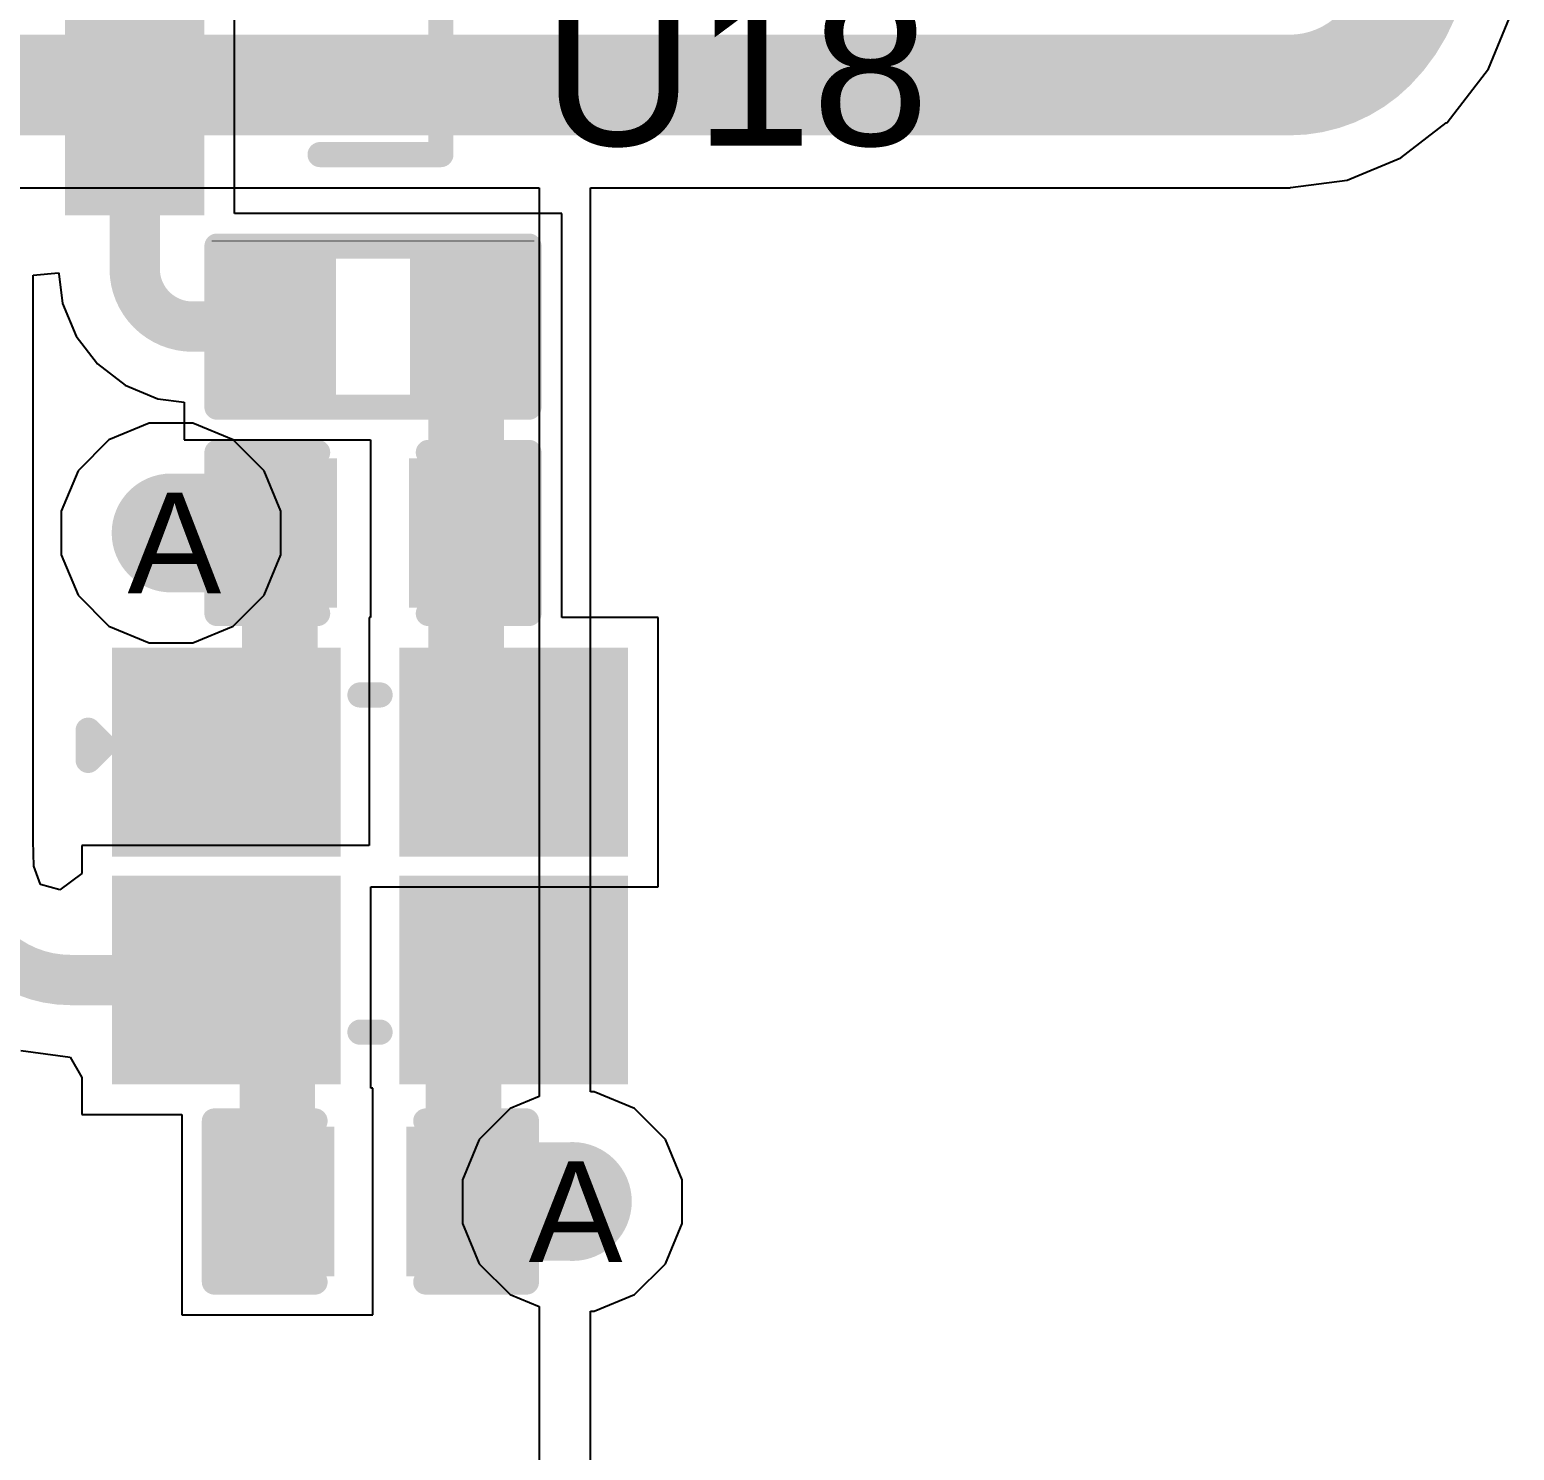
# Model space of a CAD drawing. Header units: inches. Extents: x 0 to 208, y 0 to 213.
# Drawn here: x 0.7408 to 1.0358, y 0.8927 to 1.175 of the extents above; entities that cross this region are included whole.
import ezdxf

# ---------------------------------------------------------------- set-up
doc = ezdxf.new("R2010")
doc.units = ezdxf.units.IN
doc.header["$MEASUREMENT"] = 0
for name, color, linetype in [('Bottom Layer', 5, 'Continuous'), ('Drill Drawing', 1, 'Continuous'), ('L2_GND1', 16, 'Continuous'), ('L3_SIG1', 76, 'Continuous'), ('L4_PWR', 90, 'Continuous'), ('L5_GND2', 156, 'Continuous'), ('L6_SIG2', 130, 'Continuous'), ('L7_GND3', 216, 'Continuous'), ('Top Layer', 1, 'Continuous'), ('Top Overlay', 2, 'Continuous'), ('Top Paste', 8, 'Continuous'), ('Top Solder', 216, 'Continuous'), ('Via Holes', 16, 'Continuous')]:
    doc.layers.add(name, color=color, linetype=linetype)
doc.styles.add('Arial', font='', dxfattribs={"height": 0.2})
doc.styles.get('Arial').set_extended_font_data('Arial')

# ---------------------------------------------------------------- blocks, each defined once
blk = doc.blocks.new('Q22FA12800078__403')
at = {"layer": 'Top Layer'}
for points in [[(-0.04724, 0.03937), (-0.00984, 0.03937), (-0.00984, 0.0059), (-0.04724, 0.0059)], [(0.00984, 0.03937), (0.04724, 0.03937), (0.04724, 0.0059), (0.00984, 0.0059)], [(-0.04724, -0.00591), (-0.00984, -0.00591), (-0.00984, -0.03937), (-0.04724, -0.03937)], [(0.00984, -0.00591), (0.04724, -0.00591), (0.04724, -0.03937), (0.00984, -0.03937)]]:
    blk.add_hatch(color=1, dxfattribs=at).paths.add_polyline_path(points)
at = {"layer": 'Top Paste'}
for points in [[(-0.04724, 0.03937), (-0.00984, 0.03937), (-0.00984, 0.0059), (-0.04724, 0.0059)], [(0.00984, 0.03937), (0.04724, 0.03937), (0.04724, 0.0059), (0.00984, 0.0059)], [(-0.04724, -0.00591), (-0.00984, -0.00591), (-0.00984, -0.03937), (-0.04724, -0.03937)], [(0.00984, -0.00591), (0.04724, -0.00591), (0.04724, -0.03937), (0.00984, -0.03937)]]:
    blk.add_hatch(color=8, dxfattribs=at).paths.add_polyline_path(points)
at = {"layer": 'Top Solder'}
for points in [[(-0.05124, 0.04337), (-0.00584, 0.04337), (-0.00584, 0.0019), (-0.05124, 0.0019)], [(0.00584, 0.04337), (0.05124, 0.04337), (0.05124, 0.0019), (0.00584, 0.0019)], [(-0.05124, -0.00191), (-0.00584, -0.00191), (-0.00584, -0.04337), (-0.05124, -0.04337)], [(0.00584, -0.00191), (0.05124, -0.00191), (0.05124, -0.04337), (0.00584, -0.04337)]]:
    blk.add_hatch(color=216, dxfattribs=at).paths.add_polyline_path(points)
at = {"layer": 'Top Overlay'}
for points in [[(-0.002, 0.034, 0.005, 0.005, 0), (0.002, 0.034, 0.005, 0.005, 0)], [(-0.056, 0.027, 0.005, 0.005, 0), (-0.053, 0.024, 0.005, 0.005, 0)], [(-0.056, 0.021, 0.005, 0.005, 0), (-0.056, 0.027, 0.005, 0.005, 0)], [(-0.056, 0.021, 0.005, 0.005, 0), (-0.053, 0.024, 0.005, 0.005, 0)], [(-0.002, -0.033, 0.005, 0.005, 0), (0.002, -0.033, 0.005, 0.005, 0)]]:
    blk.add_lwpolyline(points, format="xyseb", dxfattribs=at)
for points in [[(-0.00325, 0.034, 0.0025, 0.0025, 1), (-0.00075, 0.034, 0.0025, 0.0025, 1)], [(0.00075, 0.034, 0.0025, 0.0025, 1), (0.00325, 0.034, 0.0025, 0.0025, 1)], [(-0.05725, 0.027, 0.0025, 0.0025, 1), (-0.05475, 0.027, 0.0025, 0.0025, 1)], [(-0.05725, 0.027, 0.0025, 0.0025, 1), (-0.05475, 0.027, 0.0025, 0.0025, 1)], [(-0.05425, 0.024, 0.0025, 0.0025, 1), (-0.05175, 0.024, 0.0025, 0.0025, 1)], [(-0.05425, 0.024, 0.0025, 0.0025, 1), (-0.05175, 0.024, 0.0025, 0.0025, 1)], [(-0.05725, 0.021, 0.0025, 0.0025, 1), (-0.05475, 0.021, 0.0025, 0.0025, 1)], [(-0.05725, 0.021, 0.0025, 0.0025, 1), (-0.05475, 0.021, 0.0025, 0.0025, 1)], [(-0.00325, -0.033, 0.0025, 0.0025, 1), (-0.00075, -0.033, 0.0025, 0.0025, 1)], [(0.00075, -0.033, 0.0025, 0.0025, 1), (0.00325, -0.033, 0.0025, 0.0025, 1)]]:
    blk.add_lwpolyline(points, format="xyseb", close=True, dxfattribs=at)
blk = doc.blocks.new('AP6256__408')
at = {"layer": 'Top Layer'}
blk.add_hatch(color=1, dxfattribs=at).paths.add_polyline_path([(-0.20177, -0.18701), (-0.24606, -0.18701), (-0.24606, -0.16732), (-0.20177, -0.16732)])
at = {"layer": 'Top Paste'}
blk.add_hatch(color=8, dxfattribs=at).paths.add_polyline_path([(-0.20177, -0.18701), (-0.24606, -0.18701), (-0.24606, -0.16732), (-0.20177, -0.16732)])
at = {"layer": 'Top Solder'}
blk.add_hatch(color=216, dxfattribs=at).paths.add_polyline_path([(-0.19777, -0.19101), (-0.25006, -0.19101), (-0.25006, -0.16332), (-0.19777, -0.16332)])
at = {"layer": 'Top Overlay'}
for points in [[(-0.238, -0.214, 0.005, 0.005, 0), (-0.238, -0.238, 0.005, 0.005, 0)], [(-0.238, -0.238, 0.005, 0.005, 0), (-0.2, -0.238, 0.005, 0.005, 0)]]:
    blk.add_lwpolyline(points, format="xyseb", dxfattribs=at)
for points in [[(-0.23925, -0.214, 0.0025, 0.0025, 1), (-0.23675, -0.214, 0.0025, 0.0025, 1)], [(-0.23925, -0.238, 0.0025, 0.0025, 1), (-0.23675, -0.238, 0.0025, 0.0025, 1)], [(-0.23925, -0.238, 0.0025, 0.0025, 1), (-0.23675, -0.238, 0.0025, 0.0025, 1)]]:
    blk.add_lwpolyline(points, format="xyseb", close=True, dxfattribs=at)
blk = doc.blocks.new('RES_0402_469')
at = {"layer": 'Top Layer'}
for points in [[(-0.0275, -0.0125), (-0.0275, 0.0125), (-0.0095, 0.0125), (-0.0095, -0.0125)], [(0.0095, -0.0125), (0.0095, 0.0125), (0.0275, 0.0125), (0.0275, -0.0125)]]:
    blk.add_hatch(color=1, dxfattribs=at).paths.add_polyline_path(points)
at = {"layer": 'Top Paste'}
for points in [[(-0.0275, -0.0125), (-0.0275, 0.0125), (-0.0095, 0.0125), (-0.0095, -0.0125)], [(0.0095, -0.0125), (0.0095, 0.0125), (0.0275, 0.0125), (0.0275, -0.0125)]]:
    blk.add_hatch(color=8, dxfattribs=at).paths.add_polyline_path(points)
at = {"layer": 'Top Solder'}
for points in [[(-0.02966, -0.01467), (-0.02966, 0.01466), (-0.00733, 0.01466), (-0.00733, -0.01467)], [(0.00734, -0.01467), (0.00734, 0.01466), (0.02967, 0.01466), (0.02967, -0.01467)]]:
    blk.add_hatch(color=216, dxfattribs=at).paths.add_polyline_path(points)
at = {"layer": 'Top Overlay'}
for points in [[(0.031, 0.016, 0.005, 0.005, 0), (-0.031, 0.016, 0.005, 0.005, 0)], [(-0.031, 0.016, 0.005, 0.005, 0), (-0.031, -0.016, 0.005, 0.005, 0)], [(0.031, 0.016, 0.005, 0.005, 0), (0.031, -0.016, 0.005, 0.005, 0)], [(0.031, -0.016, 0.005, 0.005, 0), (-0.031, -0.016, 0.005, 0.005, 0)], [(0.032, -0.017, 0.000127, 0.000127, 0), (-0.032, -0.017, 0.000127, 0.000127, 0)]]:
    blk.add_lwpolyline(points, format="xyseb", dxfattribs=at)
for points in [[(-0.03225, 0.016, 0.0025, 0.0025, 1), (-0.02975, 0.016, 0.0025, 0.0025, 1)], [(-0.03225, 0.016, 0.0025, 0.0025, 1), (-0.02975, 0.016, 0.0025, 0.0025, 1)], [(0.02975, 0.016, 0.0025, 0.0025, 1), (0.03225, 0.016, 0.0025, 0.0025, 1)], [(0.02975, 0.016, 0.0025, 0.0025, 1), (0.03225, 0.016, 0.0025, 0.0025, 1)], [(-0.03225, -0.016, 0.0025, 0.0025, 1), (-0.02975, -0.016, 0.0025, 0.0025, 1)], [(-0.03225, -0.016, 0.0025, 0.0025, 1), (-0.02975, -0.016, 0.0025, 0.0025, 1)], [(0.02975, -0.016, 0.0025, 0.0025, 1), (0.03225, -0.016, 0.0025, 0.0025, 1)], [(0.02975, -0.016, 0.0025, 0.0025, 1), (0.03225, -0.016, 0.0025, 0.0025, 1)], [(-0.03203, -0.017, 0.0000635, 0.0000635, 1), (-0.03197, -0.017, 0.0000635, 0.0000635, 1)], [(0.03197, -0.017, 0.0000635, 0.0000635, 1), (0.03203, -0.017, 0.0000635, 0.0000635, 1)]]:
    blk.add_lwpolyline(points, format="xyseb", close=True, dxfattribs=at)
blk = doc.blocks.new('CAP_0402_626')
at = {"layer": 'Top Layer'}
for points in [[(-0.0275, -0.0125), (-0.0275, 0.0125), (-0.0095, 0.0125), (-0.0095, -0.0125)], [(0.0095, -0.0125), (0.0095, 0.0125), (0.0275, 0.0125), (0.0275, -0.0125)]]:
    blk.add_hatch(color=1, dxfattribs=at).paths.add_polyline_path(points)
at = {"layer": 'Top Paste'}
for points in [[(-0.0275, -0.0125), (-0.0275, 0.0125), (-0.0095, 0.0125), (-0.0095, -0.0125)], [(0.0095, -0.0125), (0.0095, 0.0125), (0.0275, 0.0125), (0.0275, -0.0125)]]:
    blk.add_hatch(color=8, dxfattribs=at).paths.add_polyline_path(points)
at = {"layer": 'Top Solder'}
for points in [[(-0.02986, -0.01486), (-0.02986, 0.01486), (-0.00714, 0.01486), (-0.00714, -0.01486)], [(0.00714, -0.01486), (0.00714, 0.01486), (0.02986, 0.01486), (0.02986, -0.01486)]]:
    blk.add_hatch(color=216, dxfattribs=at).paths.add_polyline_path(points)
at = {"layer": 'Top Overlay'}
for points in [[(-0.031, -0.016, 0.005, 0.005, 0), (-0.031, 0.016, 0.005, 0.005, 0)], [(-0.031, 0.016, 0.005, 0.005, 0), (-0.011, 0.016, 0.005, 0.005, 0)], [(0.011, 0.016, 0.005, 0.005, 0), (0.031, 0.016, 0.005, 0.005, 0)], [(0.031, -0.016, 0.005, 0.005, 0), (0.031, 0.016, 0.005, 0.005, 0)], [(-0.031, -0.016, 0.005, 0.005, 0), (-0.011, -0.016, 0.005, 0.005, 0)], [(0.011, -0.016, 0.005, 0.005, 0), (0.031, -0.016, 0.005, 0.005, 0)]]:
    blk.add_lwpolyline(points, format="xyseb", dxfattribs=at)
for points in [[(-0.03225, 0.016, 0.0025, 0.0025, 1), (-0.02975, 0.016, 0.0025, 0.0025, 1)], [(-0.03225, 0.016, 0.0025, 0.0025, 1), (-0.02975, 0.016, 0.0025, 0.0025, 1)], [(-0.01225, 0.016, 0.0025, 0.0025, 1), (-0.00975, 0.016, 0.0025, 0.0025, 1)], [(0.00975, 0.016, 0.0025, 0.0025, 1), (0.01225, 0.016, 0.0025, 0.0025, 1)], [(0.02975, 0.016, 0.0025, 0.0025, 1), (0.03225, 0.016, 0.0025, 0.0025, 1)], [(0.02975, 0.016, 0.0025, 0.0025, 1), (0.03225, 0.016, 0.0025, 0.0025, 1)], [(-0.03225, -0.016, 0.0025, 0.0025, 1), (-0.02975, -0.016, 0.0025, 0.0025, 1)], [(-0.03225, -0.016, 0.0025, 0.0025, 1), (-0.02975, -0.016, 0.0025, 0.0025, 1)], [(-0.01225, -0.016, 0.0025, 0.0025, 1), (-0.00975, -0.016, 0.0025, 0.0025, 1)], [(0.00975, -0.016, 0.0025, 0.0025, 1), (0.01225, -0.016, 0.0025, 0.0025, 1)], [(0.02975, -0.016, 0.0025, 0.0025, 1), (0.03225, -0.016, 0.0025, 0.0025, 1)], [(0.02975, -0.016, 0.0025, 0.0025, 1), (0.03225, -0.016, 0.0025, 0.0025, 1)]]:
    blk.add_lwpolyline(points, format="xyseb", close=True, dxfattribs=at)
blk = doc.blocks.new('CAP_0402_627')
at = {"layer": 'Top Layer'}
for points in [[(-0.0275, -0.0125), (-0.0275, 0.0125), (-0.0095, 0.0125), (-0.0095, -0.0125)], [(0.0095, -0.0125), (0.0095, 0.0125), (0.0275, 0.0125), (0.0275, -0.0125)]]:
    blk.add_hatch(color=1, dxfattribs=at).paths.add_polyline_path(points)
at = {"layer": 'Top Paste'}
for points in [[(-0.0275, -0.0125), (-0.0275, 0.0125), (-0.0095, 0.0125), (-0.0095, -0.0125)], [(0.0095, -0.0125), (0.0095, 0.0125), (0.0275, 0.0125), (0.0275, -0.0125)]]:
    blk.add_hatch(color=8, dxfattribs=at).paths.add_polyline_path(points)
at = {"layer": 'Top Solder'}
for points in [[(-0.02986, -0.01486), (-0.02986, 0.01486), (-0.00714, 0.01486), (-0.00714, -0.01486)], [(0.00714, -0.01486), (0.00714, 0.01486), (0.02986, 0.01486), (0.02986, -0.01486)]]:
    blk.add_hatch(color=216, dxfattribs=at).paths.add_polyline_path(points)
at = {"layer": 'Top Overlay'}
for points in [[(-0.011, 0.016, 0.005, 0.005, 0), (-0.031, 0.016, 0.005, 0.005, 0)], [(-0.031, 0.016, 0.005, 0.005, 0), (-0.031, -0.016, 0.005, 0.005, 0)], [(0.031, 0.016, 0.005, 0.005, 0), (0.011, 0.016, 0.005, 0.005, 0)], [(0.031, 0.016, 0.005, 0.005, 0), (0.031, -0.016, 0.005, 0.005, 0)], [(-0.011, -0.016, 0.005, 0.005, 0), (-0.031, -0.016, 0.005, 0.005, 0)], [(0.031, -0.016, 0.005, 0.005, 0), (0.011, -0.016, 0.005, 0.005, 0)]]:
    blk.add_lwpolyline(points, format="xyseb", dxfattribs=at)
for points in [[(-0.03225, 0.016, 0.0025, 0.0025, 1), (-0.02975, 0.016, 0.0025, 0.0025, 1)], [(-0.03225, 0.016, 0.0025, 0.0025, 1), (-0.02975, 0.016, 0.0025, 0.0025, 1)], [(-0.01225, 0.016, 0.0025, 0.0025, 1), (-0.00975, 0.016, 0.0025, 0.0025, 1)], [(0.00975, 0.016, 0.0025, 0.0025, 1), (0.01225, 0.016, 0.0025, 0.0025, 1)], [(0.02975, 0.016, 0.0025, 0.0025, 1), (0.03225, 0.016, 0.0025, 0.0025, 1)], [(0.02975, 0.016, 0.0025, 0.0025, 1), (0.03225, 0.016, 0.0025, 0.0025, 1)], [(-0.03225, -0.016, 0.0025, 0.0025, 1), (-0.02975, -0.016, 0.0025, 0.0025, 1)], [(-0.03225, -0.016, 0.0025, 0.0025, 1), (-0.02975, -0.016, 0.0025, 0.0025, 1)], [(-0.01225, -0.016, 0.0025, 0.0025, 1), (-0.00975, -0.016, 0.0025, 0.0025, 1)], [(0.00975, -0.016, 0.0025, 0.0025, 1), (0.01225, -0.016, 0.0025, 0.0025, 1)], [(0.02975, -0.016, 0.0025, 0.0025, 1), (0.03225, -0.016, 0.0025, 0.0025, 1)], [(0.02975, -0.016, 0.0025, 0.0025, 1), (0.03225, -0.016, 0.0025, 0.0025, 1)]]:
    blk.add_lwpolyline(points, format="xyseb", close=True, dxfattribs=at)

msp = doc.modelspace()

# ---------------------------------------------------------------- hatches: boundary and pattern name
at = {"layer": 'Bottom Layer'}
h = msp.add_hatch(color=5, dxfattribs=at)
edge = h.paths.add_edge_path()
edge.add_arc((0.76889, 1.075), 0.01181, 0, 360)
h = msp.add_hatch(color=5, dxfattribs=at)
edge = h.paths.add_edge_path()
edge.add_arc((0.84861, 0.94216), 0.01181, 0, 360)
at = {"layer": 'L2_GND1'}
h = msp.add_hatch(color=16, dxfattribs=at)
edge = h.paths.add_edge_path()
edge.add_arc((0.76889, 1.075), 0.01181, 0, 360)
h = msp.add_hatch(color=16, dxfattribs=at)
edge = h.paths.add_edge_path()
edge.add_arc((0.84861, 0.94216), 0.01181, 0, 360)
at = {"layer": 'L3_SIG1'}
h = msp.add_hatch(color=76, dxfattribs=at)
edge = h.paths.add_edge_path()
edge.add_arc((0.76889, 1.075), 0.01181, 0, 360)
h = msp.add_hatch(color=76, dxfattribs=at)
edge = h.paths.add_edge_path()
edge.add_arc((0.84861, 0.94216), 0.01181, 0, 360)
at = {"layer": 'L4_PWR'}
h = msp.add_hatch(color=90, dxfattribs=at)
edge = h.paths.add_edge_path()
edge.add_arc((0.76889, 1.075), 0.01181, 0, 360)
h = msp.add_hatch(color=90, dxfattribs=at)
edge = h.paths.add_edge_path()
edge.add_arc((0.84861, 0.94216), 0.01181, 0, 360)
at = {"layer": 'L5_GND2'}
h = msp.add_hatch(color=156, dxfattribs=at)
edge = h.paths.add_edge_path()
edge.add_arc((0.76889, 1.075), 0.01181, 0, 360)
h = msp.add_hatch(color=156, dxfattribs=at)
edge = h.paths.add_edge_path()
edge.add_arc((0.84861, 0.94216), 0.01181, 0, 360)
at = {"layer": 'L6_SIG2'}
h = msp.add_hatch(color=130, dxfattribs=at)
edge = h.paths.add_edge_path()
edge.add_arc((0.76889, 1.075), 0.01181, 0, 360)
h = msp.add_hatch(color=130, dxfattribs=at)
edge = h.paths.add_edge_path()
edge.add_arc((0.84861, 0.94216), 0.01181, 0, 360)
at = {"layer": 'L7_GND3'}
h = msp.add_hatch(color=216, dxfattribs=at)
edge = h.paths.add_edge_path()
edge.add_arc((0.76889, 1.075), 0.01181, 0, 360)
h = msp.add_hatch(color=216, dxfattribs=at)
edge = h.paths.add_edge_path()
edge.add_arc((0.84861, 0.94216), 0.01181, 0, 360)
at = {"layer": 'Top Layer'}
h = msp.add_hatch(color=1, dxfattribs=at)
edge = h.paths.add_edge_path()
edge.add_arc((0.76889, 1.075), 0.01181, 0, 360)
for points in [[(0.76889, 1.08676), (0.76889, 1.06323), (0.7995, 1.06323), (0.7995, 1.08676)], [(0.84861, 0.93039), (0.84861, 0.95392), (0.81799, 0.95392), (0.81799, 0.93039)]]:
    msp.add_hatch(color=1, dxfattribs=at).paths.add_polyline_path(points)
h = msp.add_hatch(color=1, dxfattribs=at)
edge = h.paths.add_edge_path()
edge.add_arc((0.84861, 0.94216), 0.01181, 0, 360)
at = {"layer": 'Via Holes'}
h = msp.add_hatch(color=7, dxfattribs=at)
edge = h.paths.add_edge_path()
edge.add_arc((0.76889, 1.075), 0.00591, 0, 360)
h = msp.add_hatch(color=7, dxfattribs=at)
edge = h.paths.add_edge_path()
edge.add_arc((0.84861, 0.94216), 0.00591, 0, 360)

# ---------------------------------------------------------------- linework, layer by layer
at = {"layer": 'L4_PWR'}
for p, q in [((1.03063, 1.16721), (1.03578, 1.17962)), ((1.02245, 1.15655), (1.03063, 1.16721)), ((1.01324, 1.14955), (1.02226, 1.15647)), ((1.02226, 1.15647), (1.02242, 1.15658)), ((1.02242, 1.15658), (1.02245, 1.15655)), ((1.00256, 1.14513), (1.01324, 1.14955)), ((0.99129, 1.14365), (1.00256, 1.14513)), ((0.72131, 1.14361), (0.842, 1.14361)), ((0.842, 1.14361), (0.842, 0.96303)), ((0.8522, 0.96397), (0.8522, 1.14361)), ((0.8522, 1.14361), (0.9911, 1.14361)), ((0.9911, 1.14361), (0.99129, 1.14365)), ((0.9911, 1.14361), (0.9911, 1.14361)), ((0.9911, 1.14361), (0.9911, 1.14361)), ((0.76455, 1.09681), (0.75653, 1.09349)), ((0.77322, 1.09681), (0.76455, 1.09681)), ((0.78124, 1.09349), (0.77322, 1.09681)), ((0.75653, 1.09349), (0.7504, 1.08736)), ((0.78738, 1.08736), (0.78124, 1.09349)), ((0.7504, 1.08736), (0.74707, 1.07934)), ((0.7907, 1.07934), (0.78738, 1.08736)), ((0.74707, 1.07934), (0.74707, 1.07066)), ((0.7907, 1.07066), (0.7907, 1.07934)), ((0.74707, 1.07066), (0.7504, 1.06265)), ((0.78738, 1.06265), (0.7907, 1.07066)), ((0.7504, 1.06265), (0.75653, 1.05651)), ((0.78124, 1.05651), (0.78738, 1.06265)), ((0.75653, 1.05651), (0.76455, 1.05319)), ((0.77322, 1.05319), (0.78124, 1.05651)), ((0.76455, 1.05319), (0.77322, 1.05319)), ((0.842, 0.96303), (0.83625, 0.96065)), ((0.85294, 0.96397), (0.8522, 0.96397)), ((0.86096, 0.96065), (0.85294, 0.96397)), ((0.83625, 0.96065), (0.83012, 0.95451)), ((0.8671, 0.95451), (0.86096, 0.96065)), ((0.83012, 0.95451), (0.82679, 0.94649)), ((0.87042, 0.94649), (0.8671, 0.95451)), ((0.82679, 0.94649), (0.82679, 0.93782)), ((0.87042, 0.93782), (0.87042, 0.94649)), ((0.82679, 0.93782), (0.83012, 0.9298)), ((0.8671, 0.9298), (0.87042, 0.93782)), ((0.83012, 0.9298), (0.83625, 0.92367)), ((0.86096, 0.92367), (0.8671, 0.9298)), ((0.83625, 0.92367), (0.842, 0.92128)), ((0.85294, 0.92035), (0.86096, 0.92367)), ((0.842, 0.92128), (0.842, 0.84036)), ((0.8522, 0.84036), (0.8522, 0.92035)), ((0.8522, 0.92035), (0.85294, 0.92035))]:
    msp.add_line(p, q, dxfattribs=at)
for points in [[(1.01709, 1.19294, 0.02, 0.02, -0.198912), (1.008, 1.171, 0.02, 0.02, 0)], [(1.008, 1.171, 0.02, 0.02, -0.198912), (0.9911, 1.164, 0.02, 0.02, 0)], [(0.72131, 1.164, 0.02, 0.02, 0), (0.9911, 1.164, 0.02, 0.02, 0)]]:
    msp.add_lwpolyline(points, format="xyseb", dxfattribs=at)
for points in [[(1.003, 1.171, 0.01, 0.01, 1), (1.013, 1.171, 0.01, 0.01, 1)], [(1.003, 1.171, 0.01, 0.01, 1), (1.013, 1.171, 0.01, 0.01, 1)], [(0.9861, 1.164, 0.01, 0.01, 1), (0.9961, 1.164, 0.01, 0.01, 1)], [(0.9861, 1.164, 0.01, 0.01, 1), (0.9961, 1.164, 0.01, 0.01, 1)]]:
    msp.add_lwpolyline(points, format="xyseb", close=True, dxfattribs=at)
at = {"layer": 'Top Layer'}
for p, q in [((0.7815, 1.1385), (0.7815, 1.1904)), ((0.8465, 1.1385), (0.7815, 1.1385)), ((0.8465, 1.0975), (0.8465, 1.1385)), ((0.74151, 1.12621), (0.74651, 1.1267)), ((0.74151, 1.01381), (0.74151, 1.12621)), ((0.74651, 1.1267), (0.74655, 1.1265)), ((0.74655, 1.1265), (0.74734, 1.12057)), ((0.74734, 1.12057), (0.75, 1.11413)), ((0.75, 1.11413), (0.75425, 1.10859)), ((0.75425, 1.10859), (0.75978, 1.10435)), ((0.75978, 1.10435), (0.76622, 1.10168)), ((0.76622, 1.10168), (0.7715, 1.10099)), ((0.7715, 1.10099), (0.7715, 1.0935)), ((0.8465, 1.05817), (0.8465, 1.0975)), ((0.8465, 1.0975), (0.8465, 1.0975)), ((0.7715, 1.0935), (0.8085, 1.0935)), ((0.8085, 1.0935), (0.8085, 1.05817)), ((0.8085, 1.05817), (0.80825, 1.05817)), ((0.80825, 1.05817), (0.80825, 1.0129)), ((0.86565, 1.05817), (0.8465, 1.05817)), ((0.86565, 1.00471), (0.86565, 1.05817)), ((0.74158, 1.00881), (0.74151, 1.01381)), ((0.80825, 1.0129), (0.75116, 1.0129)), ((0.75116, 1.0129), (0.75116, 1.00736)), ((0.74293, 1.00513), (0.74158, 1.00881)), ((0.74158, 1.00881), (0.74158, 1.00881)), ((0.75116, 1.00736), (0.74678, 1.00409)), ((0.74678, 1.00409), (0.74293, 1.00513)), ((0.80856, 0.96466), (0.80856, 1.00471)), ((0.80856, 1.00471), (0.86565, 1.00471)), ((0.73903, 0.97214), (0.74886, 0.97084)), ((0.74886, 0.97084), (0.75116, 0.9668)), ((0.75116, 0.9668), (0.75116, 0.95943)), ((0.80899, 0.96466), (0.80856, 0.96466)), ((0.80899, 0.91966), (0.80899, 0.96466)), ((0.75116, 0.95943), (0.77099, 0.95943)), ((0.77099, 0.95943), (0.77099, 0.91966)), ((0.77099, 0.91966), (0.80899, 0.91966))]:
    msp.add_line(p, q, dxfattribs=at)
for points in [[(0.76165, 1.12748, 0.01, 0.01, 0), (0.76165, 1.16426, 0.01, 0.01, 0)], [(0.77313, 1.116, 0.01, 0.01, -0.41421), (0.76165, 1.12748, 0.01, 0.01, 0)], [(0.77313, 1.116, 0.01, 0.01, 0), (0.7865, 1.116, 0.01, 0.01, 0)], [(0.7865, 1.116, 0.01, 0.01, 0), (0.7915, 1.116, 0.01, 0.01, 0)], [(0.7865, 1.116, 0.01, 0.01, 0), (0.7915, 1.116, 0.01, 0.01, 0)], [(0.7865, 1.116, 0.01, 0.01, 0), (0.7915, 1.116, 0.01, 0.01, 0)], [(0.8275, 1.04067, 0.015, 0.015, 0), (0.8275, 1.115, 0.015, 0.015, 0)], [(0.8275, 1.04067, 0.015, 0.015, 0), (0.8275, 1.115, 0.015, 0.015, 0)], [(0.8275, 1.04067, 0.015, 0.015, 0), (0.8275, 1.115, 0.015, 0.015, 0)], [(0.7905, 1.04208, 0.015, 0.015, 0), (0.7905, 1.075, 0.015, 0.015, 0)], [(0.8275, 1.04067, 0.015, 0.015, 0), (0.83673, 1.03144, 0.015, 0.015, 0)], [(0.7905, 1.04208, 0.01, 0.01, -0.414214), (0.77986, 1.03144, 0.01, 0.01, 0)], [(0.83673, 1.03144, 0.015, 0.015, 0), (0.83695, 1.03144, 0.015, 0.015, 0)], [(0.74886, 0.98617, 0.01, 0.01, -0.414213), (0.72622, 1.00881, 0.01, 0.01, 0)], [(0.74886, 0.98617, 0.01, 0.01, 0), (0.77986, 0.98617, 0.01, 0.01, 0)], [(0.77986, 0.98617, 0.01, 0.01, -0.414214), (0.78899, 0.97704, 0.01, 0.01, 0)], [(0.82599, 0.97521, 0.01, 0.01, -0.414214), (0.83695, 0.98617, 0.01, 0.01, 0)], [(0.78999, 0.94216, 0.015, 0.015, 0), (0.78999, 0.97704, 0.015, 0.015, 0)], [(0.82699, 0.94216, 0.015, 0.015, 0), (0.82699, 0.97521, 0.015, 0.015, 0)]]:
    msp.add_lwpolyline(points, format="xyseb", dxfattribs=at)
for points in [[(0.75915, 1.16426, 0.005, 0.005, 1), (0.76415, 1.16426, 0.005, 0.005, 1)], [(0.75915, 1.12748, 0.005, 0.005, 1), (0.76415, 1.12748, 0.005, 0.005, 1)], [(0.75915, 1.12748, 0.005, 0.005, 1), (0.76415, 1.12748, 0.005, 0.005, 1)], [(0.77063, 1.116, 0.005, 0.005, 1), (0.77563, 1.116, 0.005, 0.005, 1)], [(0.77063, 1.116, 0.005, 0.005, 1), (0.77563, 1.116, 0.005, 0.005, 1)], [(0.784, 1.116, 0.005, 0.005, 1), (0.789, 1.116, 0.005, 0.005, 1)], [(0.784, 1.116, 0.005, 0.005, 1), (0.789, 1.116, 0.005, 0.005, 1)], [(0.784, 1.116, 0.005, 0.005, 1), (0.789, 1.116, 0.005, 0.005, 1)], [(0.784, 1.116, 0.005, 0.005, 1), (0.789, 1.116, 0.005, 0.005, 1)], [(0.789, 1.116, 0.005, 0.005, 1), (0.794, 1.116, 0.005, 0.005, 1)], [(0.789, 1.116, 0.005, 0.005, 1), (0.794, 1.116, 0.005, 0.005, 1)], [(0.789, 1.116, 0.005, 0.005, 1), (0.794, 1.116, 0.005, 0.005, 1)], [(0.82375, 1.115, 0.0075, 0.0075, 1), (0.83125, 1.115, 0.0075, 0.0075, 1)], [(0.82375, 1.115, 0.0075, 0.0075, 1), (0.83125, 1.115, 0.0075, 0.0075, 1)], [(0.82375, 1.115, 0.0075, 0.0075, 1), (0.83125, 1.115, 0.0075, 0.0075, 1)], [(0.78675, 1.075, 0.0075, 0.0075, 1), (0.79425, 1.075, 0.0075, 0.0075, 1)], [(0.78675, 1.04208, 0.0075, 0.0075, 1), (0.79425, 1.04208, 0.0075, 0.0075, 1)], [(0.82375, 1.04067, 0.0075, 0.0075, 1), (0.83125, 1.04067, 0.0075, 0.0075, 1)], [(0.82375, 1.04067, 0.0075, 0.0075, 1), (0.83125, 1.04067, 0.0075, 0.0075, 1)], [(0.82375, 1.04067, 0.0075, 0.0075, 1), (0.83125, 1.04067, 0.0075, 0.0075, 1)], [(0.82375, 1.04067, 0.0075, 0.0075, 1), (0.83125, 1.04067, 0.0075, 0.0075, 1)], [(0.788, 1.04208, 0.005, 0.005, 1), (0.793, 1.04208, 0.005, 0.005, 1)], [(0.83298, 1.03144, 0.0075, 0.0075, 1), (0.84048, 1.03144, 0.0075, 0.0075, 1)], [(0.83298, 1.03144, 0.0075, 0.0075, 1), (0.84048, 1.03144, 0.0075, 0.0075, 1)], [(0.8332, 1.03144, 0.0075, 0.0075, 1), (0.8407, 1.03144, 0.0075, 0.0075, 1)], [(0.77736, 1.03144, 0.005, 0.005, 1), (0.78236, 1.03144, 0.005, 0.005, 1)], [(0.74636, 0.98617, 0.005, 0.005, 1), (0.75136, 0.98617, 0.005, 0.005, 1)], [(0.74636, 0.98617, 0.005, 0.005, 1), (0.75136, 0.98617, 0.005, 0.005, 1)], [(0.77736, 0.98617, 0.005, 0.005, 1), (0.78236, 0.98617, 0.005, 0.005, 1)], [(0.77736, 0.98617, 0.005, 0.005, 1), (0.78236, 0.98617, 0.005, 0.005, 1)], [(0.83445, 0.98617, 0.005, 0.005, 1), (0.83945, 0.98617, 0.005, 0.005, 1)], [(0.78624, 0.97704, 0.0075, 0.0075, 1), (0.79374, 0.97704, 0.0075, 0.0075, 1)], [(0.82324, 0.97521, 0.0075, 0.0075, 1), (0.83074, 0.97521, 0.0075, 0.0075, 1)], [(0.78649, 0.97704, 0.005, 0.005, 1), (0.79149, 0.97704, 0.005, 0.005, 1)], [(0.82349, 0.97521, 0.005, 0.005, 1), (0.82849, 0.97521, 0.005, 0.005, 1)], [(0.78624, 0.94216, 0.0075, 0.0075, 1), (0.79374, 0.94216, 0.0075, 0.0075, 1)], [(0.82324, 0.94216, 0.0075, 0.0075, 1), (0.83074, 0.94216, 0.0075, 0.0075, 1)]]:
    msp.add_lwpolyline(points, format="xyseb", close=True, dxfattribs=at)

# ---------------------------------------------------------------- block references
for name, p, rotation in [('AP6256__408', (0.58449, 1.38818), 90), ('RES_0402_469', (0.809, 1.116), 180), ('CAP_0402_627', (0.80849, 0.94216), 180)]:
    msp.add_blockref(name, p, dxfattribs=dict(rotation=rotation))
for name, p in [('CAP_0402_626', (0.809, 1.075)), ('Q22FA12800078__403', (0.80841, 1.00881))]:
    msp.add_blockref(name, p)

# ---------------------------------------------------------------- texts
at = {"layer": 'Drill Drawing', "style": 'Arial'}
for p in [(0.76022, 1.063), (0.83994, 0.93016)]:
    msp.add_text('A', height=0.02, dxfattribs=at).set_placement(p)
at = {"layer": 'Top Overlay', "style": 'Arial'}
msp.add_text('U18', height=0.03, dxfattribs=at).set_placement((0.84263, 1.15198))

doc.saveas('drawing.dxf')
